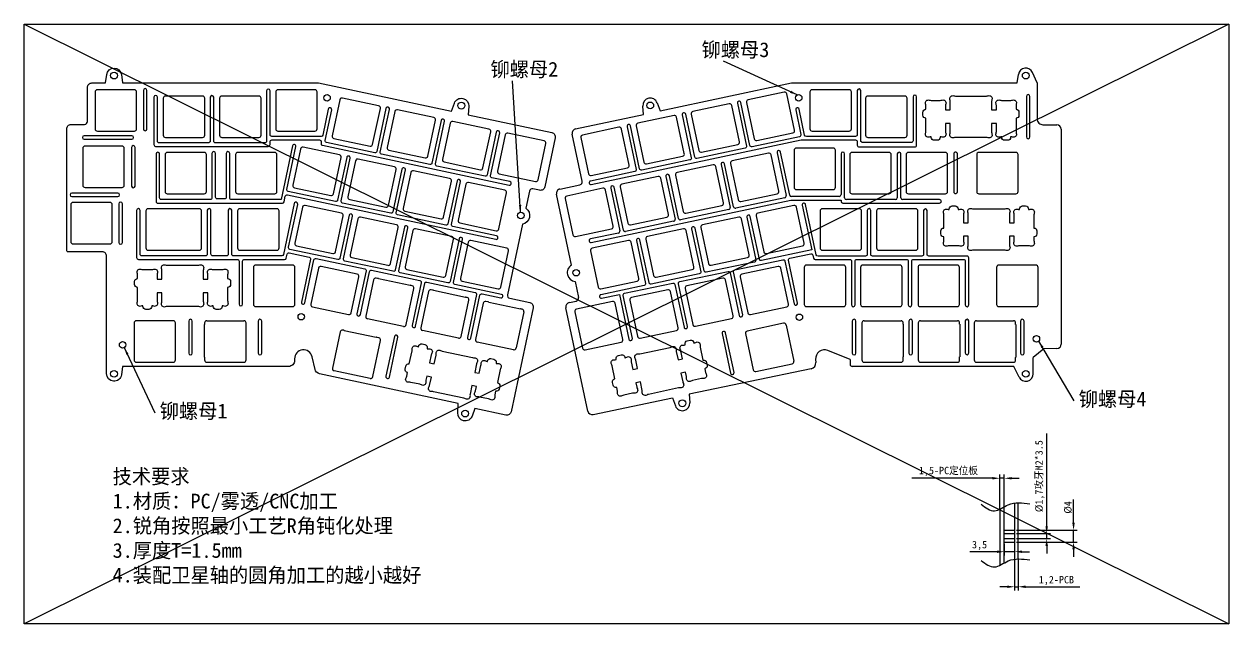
# Model space of a CAD drawing. Header units: inches. Extents: x 35 to 942, y 47 to 250.
# Drawn here: x 535.2 to 942.3, y 46.9 to 249.6 of the extents above; entities that cross this region are included whole.
import ezdxf

# ---------------------------------------------------------------- set-up
doc = ezdxf.new("R2010")
doc.units = ezdxf.units.IN
doc.header["$MEASUREMENT"] = 0
doc.dimstyles.new('ISO-25', dxfattribs={"dimtxt": 2.5, "dimasz": 2.5, "dimexe": 1.25, "dimexo": 0.625, "dimtad": 1, "dimtxsty": 'Standard', "dimcen": 2.5, "dimadec": 0, "dimazin": 0, "dimtfac": 1, "dimtmove": 0, "dimatfit": 3, "dimfxl": 1, "dimarcsym": 0})

# ---------------------------------------------------------------- blocks, each defined once
blk = doc.blocks.new('1')
at = {"color": 1}
blk.add_lwpolyline([(741.64, -74.88), (744.73, -74.88, 0.078597), (745.35, -74.79, -0.612516), (746.61, -76.05, 0.078597), (746.51, -76.66), (746.51, -77.91, -0.414214), (747.51, -78.91), (747.51, -79.91, -0.414214), (746.51, -80.91), (746.51, -85.4, 0.078597), (746.61, -86.02, -0.612516), (745.35, -87.28, 0.078597), (744.73, -87.18), (744.68, -87.18), (744.68, -87.38, -0.414214), (743.68, -88.38), (742.68, -88.38, -0.414214), (741.68, -87.38), (741.68, -87.18), (741.64, -87.18, 0.078597), (741.02, -87.28, -0.612516), (739.76, -86.02, 0.078597), (739.86, -85.4), (739.86, -82.71), (738.28, -82.71), (738.28, -85.63, 0.078597), (738.38, -86.25, -0.612516), (737.12, -87.51, 0.078597), (736.5, -87.41), (726.06, -87.41, 0.078597), (725.45, -87.51, -0.612516), (724.19, -86.25, 0.078597), (724.28, -85.63), (724.28, -82.71), (722.71, -82.71), (722.71, -85.4, 0.078597), (722.81, -86.02, -0.612516), (721.55, -87.28, 0.078597), (720.93, -87.18), (720.88, -87.18), (720.88, -87.38, -0.414214), (719.88, -88.38), (718.88, -88.38, -0.414214), (717.88, -87.38), (717.88, -87.18), (717.84, -87.18, 0.078597), (717.22, -87.28, -0.612516), (715.96, -86.02, 0.078597), (716.06, -85.4), (716.06, -80.91, -0.414214), (715.06, -79.91), (715.06, -78.91, -0.414214), (716.06, -77.91), (716.06, -76.66, 0.078597), (715.96, -76.05, -0.612516), (717.22, -74.79, 0.078597), (717.84, -74.88), (720.93, -74.88, 0.078597), (721.55, -74.79, -0.612516), (722.81, -76.05, 0.078597), (722.71, -76.66), (722.71, -78.11), (724.28, -78.11), (724.28, -75.19, 0.078597), (724.19, -74.58, -0.612516), (725.45, -73.32, 0.078597), (726.06, -73.41), (736.5, -73.41, 0.078597), (737.12, -73.32, -0.612516), (738.38, -74.58, 0.078597), (738.28, -75.19), (738.28, -78.11), (739.86, -78.11), (739.86, -76.66, 0.078597), (739.76, -76.05, -0.612516), (741.02, -74.79, 0.078597)], format="xyb", close=True, dxfattribs=at)
blk = doc.blocks.new('*D320')
at = {"color": 0, "linetype": 'Continuous', "lineweight": -2}
for p, q in [((862.37, 96.11), (835.14, 96.11)), ((864.87, 85.49), (864.87, 97.36)), ((866.37, 96.11), (864.87, 96.11)), ((866.37, 86.56), (866.37, 97.36)), ((868.87, 96.11), (871.37, 96.11))]:
    blk.add_line(p, q, dxfattribs=at)
at = {"color": 0, "linetype": 'Continuous'}
for points in [[(862.37, 96.53), (862.37, 95.7), (864.87, 96.11)], [(868.87, 96.53), (868.87, 95.7), (866.37, 96.11)]]:
    blk.add_solid(points, dxfattribs=at)
at = {"layer": 'Defpoints', "color": 0, "linetype": 'Continuous'}
for p in [(864.87, 96.11), (866.37, 85.93), (864.87, 84.87)]:
    blk.add_point(p, dxfattribs=at)
at = {"color": 0, "linetype": 'Continuous', "insert": (847.5, 98.41), "char_height": 2.5, "attachment_point": 5}
blk.add_mtext('1,5-PC定位板', dxfattribs=at)
blk = doc.blocks.new('*D321')
at = {"color": 0, "linetype": 'Continuous', "lineweight": -2}
for p, q in [((869.87, 68.56), (869.87, 58.2)), ((871.07, 68.76), (871.07, 58.2)), ((867.37, 59.45), (864.87, 59.45)), ((869.87, 59.45), (871.07, 59.45)), ((873.57, 59.45), (891.9, 59.45))]:
    blk.add_line(p, q, dxfattribs=at)
at = {"color": 0, "linetype": 'Continuous'}
for points in [[(867.37, 59.87), (867.37, 59.03), (869.87, 59.45)], [(873.57, 59.87), (873.57, 59.03), (871.07, 59.45)]]:
    blk.add_solid(points, dxfattribs=at)
at = {"layer": 'Defpoints', "color": 0, "linetype": 'Continuous'}
for p in [(871.07, 69.38), (869.87, 69.18), (871.07, 59.45)]:
    blk.add_point(p, dxfattribs=at)
at = {"color": 0, "linetype": 'Continuous', "insert": (883.98, 61.53), "char_height": 2.5, "attachment_point": 5}
blk.add_mtext('1,2-PCB', dxfattribs=at)
blk = doc.blocks.new('*D322')
at = {"color": 0, "linetype": 'Continuous', "lineweight": -2}
for p, q in [((880.7, 79.91), (880.7, 111.23)), ((870.49, 77.41), (881.95, 77.41)), ((880.7, 75.71), (880.7, 77.41)), ((870.49, 75.71), (881.95, 75.71)), ((880.7, 73.21), (880.7, 70.71))]:
    blk.add_line(p, q, dxfattribs=at)
at = {"color": 0, "linetype": 'Continuous'}
for points in [[(880.28, 79.91), (881.12, 79.91), (880.7, 77.41)], [(880.28, 73.21), (881.12, 73.21), (880.7, 75.71)]]:
    blk.add_solid(points, dxfattribs=at)
at = {"layer": 'Defpoints', "color": 0, "linetype": 'Continuous'}
for p in [(869.87, 77.41), (880.7, 77.41), (869.87, 75.71)]:
    blk.add_point(p, dxfattribs=at)
at = {"color": 0, "linetype": 'Continuous', "insert": (878.41, 96.82), "char_height": 2.5, "attachment_point": 5, "rotation": 90}
blk.add_mtext('%%C1,7攻牙M2*3.5', dxfattribs=at)
blk = doc.blocks.new('*D323')
at = {"color": 0, "linetype": 'Continuous', "lineweight": -2}
for p, q in [((889.78, 81.06), (889.78, 88.98)), ((870.49, 78.56), (891.03, 78.56)), ((889.78, 74.56), (889.78, 78.56)), ((870.49, 74.56), (891.03, 74.56)), ((889.78, 72.06), (889.78, 69.56))]:
    blk.add_line(p, q, dxfattribs=at)
at = {"color": 0, "linetype": 'Continuous'}
for points in [[(889.36, 81.06), (890.19, 81.06), (889.78, 78.56)], [(889.36, 72.06), (890.19, 72.06), (889.78, 74.56)]]:
    blk.add_solid(points, dxfattribs=at)
at = {"layer": 'Defpoints', "color": 0, "linetype": 'Continuous'}
for p in [(869.87, 78.56), (889.78, 78.56), (869.87, 74.56)]:
    blk.add_point(p, dxfattribs=at)
at = {"color": 0, "linetype": 'Continuous', "insert": (887.9, 86.27), "char_height": 2.5, "attachment_point": 5, "rotation": 90}
blk.add_mtext('%%C4', dxfattribs=at)
blk = doc.blocks.new('*D324')
at = {"color": 0, "linetype": 'Continuous', "lineweight": -2}
for p, q in [((866.37, 73.93), (866.37, 70.04)), ((869.87, 73.93), (869.87, 70.04)), ((863.87, 71.29), (854.7, 71.29)), ((869.87, 71.29), (866.37, 71.29)), ((872.37, 71.29), (874.87, 71.29))]:
    blk.add_line(p, q, dxfattribs=at)
at = {"color": 0, "linetype": 'Continuous'}
for points in [[(863.87, 71.71), (863.87, 70.87), (866.37, 71.29)], [(872.37, 71.71), (872.37, 70.87), (869.87, 71.29)]]:
    blk.add_solid(points, dxfattribs=at)
at = {"layer": 'Defpoints', "color": 0, "linetype": 'Continuous'}
for p in [(866.37, 74.56), (869.87, 74.56), (866.37, 71.29)]:
    blk.add_point(p, dxfattribs=at)
at = {"color": 0, "linetype": 'Continuous', "insert": (858.03, 73.37), "char_height": 2.5, "attachment_point": 5}
blk.add_mtext('3,5', dxfattribs=at)

msp = doc.modelspace()

# ---------------------------------------------------------------- linework, layer by layer
for p, q in [((942.26, 249.582), (535.239, 46.898)), ((535.239, 249.582), (942.26, 46.898)), ((870.725, 229.726), (871.155, 232.569)), ((877.446, 229.726), (875.915, 233.203)), ((750.126, 220.258), (794.542, 229.699)), ((794.539, 229.726), (870.725, 229.726)), ((877.446, 229.726), (877.446, 217.57)), ((744.442, 219.05), (744.273, 221.9)), ((749.122, 222.931), (750.126, 220.258)), ((721.557, 214.185), (744.442, 219.05)), ((723.789, 196.471), (720.402, 212.406)), ((879.446, 215.57), (884.135, 215.57)), ((885.635, 214.07), (885.635, 141.421)), ((789.611, 206.101), (792.689, 191.625)), ((793.877, 191.825), (790.789, 206.351)), ((811.233, 205.749), (811.233, 191.95)), ((812.421, 190.9), (812.421, 205.749)), ((830.233, 205.7), (830.233, 190.9)), ((831.442, 190.9), (831.442, 205.7)), ((849.282, 205.68), (849.282, 192.973)), ((850.566, 192.973), (850.566, 205.68)), ((770.695, 202.085), (773.773, 187.609)), ((774.953, 187.859), (771.876, 202.336)), ((752.065, 198.106), (755.138, 183.652)), ((756.311, 183.901), (753.238, 198.355)), ((720.178, 168.133), (715.091, 192.066)), ((716.246, 193.845), (723.019, 195.285)), ((733.426, 194.174), (736.504, 179.696)), ((737.68, 179.945), (734.602, 194.424)), ((810.633, 191.35), (794.464, 191.35)), ((726.818, 175.804), (794.27, 190.125)), ((792.227, 190.913), (775.665, 187.397)), ((794.27, 190.125), (811.233, 190.125)), ((811.233, 190.125), (811.233, 189.68)), ((811.833, 189.08), (844.519, 189.08)), ((829.633, 190.3), (813.021, 190.3)), ((844.519, 190.3), (832.042, 190.3)), ((773.31, 186.897), (757.022, 183.439)), ((754.675, 182.94), (738.392, 179.483)), ((736.041, 178.984), (726.569, 176.973)), ((653.235, 163.154), (650.636, 150.927)), ((654.614, 163.628), (654.125, 163.732)), ((654.926, 163.595), (665.686, 161.308)), ((664.33, 148.016), (666.929, 160.243)), ((666.352, 161.133), (665.985, 161.211)), ((671.82, 159.204), (669.221, 146.977)), ((673.248, 159.667), (672.71, 159.781)), ((673.56, 159.634), (684.32, 157.347)), ((721.356, 162.591), (722.504, 157.19)), ((682.915, 144.066), (685.514, 156.293)), ((684.936, 157.182), (684.619, 157.25)), ((690.356, 155.264), (687.757, 143.037)), ((691.881, 155.706), (691.246, 155.841)), ((692.194, 155.673), (702.954, 153.386)), ((719.452, 155.52), (721.733, 156.004)), ((704.05, 152.353), (701.452, 140.131)), ((703.472, 153.243), (703.252, 153.289)), ((725.719, 118.823), (718.297, 153.74)), ((572.382, 148.586), (572.382, 136.086)), ((585.62, 149.336), (573.132, 149.336)), ((586.382, 136.086), (586.382, 148.586)), ((596.208, 137.085), (596.208, 148.085)), ((596.209, 148.586), (596.209, 148.141)), ((596.959, 149.336), (609.459, 149.336)), ((610.208, 136.086), (610.208, 148.586)), ((651.221, 150.07), (663.448, 147.471)), ((791.78, 148.468), (779.553, 145.869)), ((792.672, 147.878), (795.266, 135.676)), ((818.254, 148.586), (818.254, 136.086)), ((819.001, 149.336), (831.501, 149.336)), ((832.251, 148.278), (832.251, 148.586)), ((832.254, 148.181), (832.254, 137.181)), ((837.304, 148.586), (837.304, 136.086)), ((838.051, 149.336), (850.551, 149.336)), ((851.301, 148.278), (851.301, 148.586)), ((851.304, 148.181), (851.304, 137.181)), ((856.223, 148.586), (856.223, 136.086)), ((856.976, 149.336), (869.466, 149.336)), ((870.22, 148.126), (870.22, 148.586)), ((870.223, 148.029), (870.223, 137.029)), ((641.977, 145.588), (639.378, 133.358)), ((643.116, 146.11), (642.866, 146.163)), ((643.422, 146.077), (654.182, 143.79)), ((653.072, 130.447), (655.671, 142.674)), ((655.093, 143.564), (654.476, 143.695)), ((669.806, 146.119), (682.033, 143.521)), ((778.975, 144.979), (781.574, 132.753)), ((688.342, 142.18), (700.568, 139.581)), ((814.262, 136.264), (806.753, 139.305)), ((879.724, 139.86), (876.127, 136.918)), ((884.155, 139.921), (879.724, 139.86)), ((573.132, 135.336), (585.632, 135.336)), ((596.209, 137.03), (596.209, 136.086)), ((596.959, 135.336), (609.459, 135.336)), ((782.464, 132.175), (794.691, 134.774)), ((802.638, 136.264), (802.724, 135.27)), ((814.262, 136.264), (814.262, 134.645)), ((819.001, 135.336), (831.501, 135.336)), ((832.251, 136.086), (832.251, 137.083)), ((838.051, 135.336), (850.551, 135.336)), ((851.301, 136.086), (851.301, 137.083)), ((856.97, 135.336), (869.47, 135.336)), ((870.22, 136.086), (870.22, 136.932)), ((876.127, 131.395), (876.127, 136.918)), ((639.962, 132.5), (652.189, 129.901)), ((801.143, 133.14), (759.949, 124.485)), ((869.643, 133.895), (815.012, 133.895)), ((871.375, 130.308), (869.643, 133.895)), ((727.495, 117.667), (754.262, 123.29)), ((754.262, 123.29), (755.269, 120.611)), ((759.949, 124.485), (760.119, 121.642))]:
    msp.add_line(p, q)
at = {"linetype": 'Continuous'}
for p, q in [((864.866, 85.654), (864.866, 66.681)), ((866.366, 67.507), (866.366, 86.48)), ((869.866, 87.727), (869.866, 68.754)), ((871.066, 68.836), (871.066, 87.809)), ((866.366, 78.559), (869.866, 78.559)), ((866.366, 74.559), (869.866, 74.559))]:
    msp.add_line(p, q, dxfattribs=at)
at = {"color": 156, "linetype": 'Continuous'}
for p, q in [((866.366, 77.409), (869.866, 77.409)), ((866.366, 75.709), (869.866, 75.709))]:
    msp.add_line(p, q, dxfattribs=at)
at = {"linetype": 'Continuous'}
msp.add_lwpolyline([(535.239, 249.582), (942.26, 249.582), (942.26, 46.898), (535.239, 46.898)], close=True, dxfattribs=at)
for points in [[(624.629, 133.895), (568.532, 133.895), (568.106, 131.072, -0.9559347), (563.129, 131.494), (563.129, 171.123, 0.4142136), (561.629, 172.623), (550.126, 172.623, -0.4142136), (549.626, 173.123), (549.626, 214.165, -0.4142136), (551.126, 215.665), (555.66, 215.665, 0.4142136), (556.66, 216.665), (556.66, 228.195, -0.4142136), (558.16, 229.695), (562.721, 229.695), (563.148, 232.518, -0.8780955), (568.106, 232.518), (568.532, 229.695), (634.751, 229.695), (679.595, 220.163), (680.607, 222.856, -0.8780956), (685.457, 221.825), (685.286, 218.954), (713.499, 212.957, -0.4146691), (714.654, 211.175), (711.126, 194.577, -0.4142136), (709.347, 193.422), (707.144, 193.89, 0.4142136), (705.958, 193.12), (704.732, 187.355, -0.6657691), (703.581, 181.94), (698.516, 158.11, 0.4142135), (699.286, 156.924), (706.08, 155.48, -0.4142136), (707.235, 153.701), (699.773, 118.597, -0.4142136), (697.994, 117.441), (687.532, 119.665), (686.584, 117.141, -0.8780951), (681.735, 118.172), (681.928, 121.425), (635.066, 131.386, -0.2921436), (633.532, 132.897), (632.551, 137.192, 0.8975578), (626.627, 136.499), (626.629, 135.904, -0.4154862)], [(559.237, 226.665), (559.237, 214.165, 0.4142136), (559.987, 213.415), (572.487, 213.415, 0.4142136), (573.237, 214.165), (573.237, 226.665, 0.4142136), (572.487, 227.415), (559.987, 227.415, 0.4142136)], [(575.562, 227.187), (575.562, 214.113, 1), (576.757, 214.113), (576.757, 227.187, 1)], [(618.944, 210.422), (635.045, 210.422, -0.4768629), (635.632, 209.697), (635.553, 209.326, 0.4139939), (636.015, 208.615), (699.106, 195.179, 1), (699.355, 196.352), (693.299, 197.642, -0.4139939), (692.837, 198.353), (695.904, 212.806, 1), (694.725, 213.056), (691.659, 198.605, -0.4144333), (690.947, 198.143), (674.663, 201.61, -0.4139939), (674.201, 202.322), (677.267, 216.772, 1), (676.092, 217.021), (673.027, 202.573, -0.4144333), (672.315, 202.11), (656.035, 205.577, -0.4139939), (655.573, 206.289), (658.646, 220.769, 1), (657.466, 221.019), (654.394, 206.541, -0.4144333), (653.682, 206.078), (637.437, 209.538, -0.4139939), (636.975, 210.249), (639.162, 220.558, 1), (637.989, 220.807), (636.14, 212.093, -0.3542218), (635.553, 211.618), (618.944, 211.618, -0.4142136), (618.344, 212.218), (618.344, 227.02, 1), (617.145, 227.02), (617.145, 210.062, -0.4142136), (616.545, 209.462), (599.894, 209.462, -0.4142136), (599.294, 210.062), (599.294, 224.854, 1), (598.095, 224.854), (598.095, 210.062, -0.4142136), (597.495, 209.462), (580.883, 209.462, -0.4142136), (580.283, 210.062), (580.283, 224.864, 1), (579.083, 224.864), (579.083, 208.856, 0.4142136), (579.683, 208.256), (617.744, 208.256, 0.4142136), (618.344, 208.856), (618.344, 209.822, -0.4142136)], [(596.257, 212.025), (596.257, 224.525, 0.4142136), (595.507, 225.275), (583.007, 225.275, 0.4142136), (582.257, 224.525), (582.257, 212.025, 0.4142136), (583.007, 211.275), (595.507, 211.275, 0.4142136)], [(601.307, 224.525), (601.307, 212.025, 0.4142136), (602.057, 211.275), (614.557, 211.275, 0.4142136), (615.307, 212.025), (615.307, 224.525, 0.4142136), (614.557, 225.275), (602.057, 225.275, 0.4142136)], [(620.247, 214.165, 0.4142136), (620.997, 213.415), (633.497, 213.415, 0.4142136), (634.247, 214.165), (634.247, 226.665, 0.4142136), (633.497, 227.415), (620.997, 227.415, 0.4142136), (620.247, 226.665)], [(641.9, 224.024), (639.301, 211.797, 0.4142136), (639.878, 210.908), (652.105, 208.309, 0.4142136), (652.995, 208.886), (655.594, 221.113, 0.4142136), (655.016, 222.003), (642.789, 224.602, 0.4142136)], [(726.62, 196.55, 1), (726.868, 195.381), (797.706, 210.422), (816.112, 210.422, -0.4142136), (816.712, 209.822), (816.712, 208.694, 0.4142136), (817.312, 208.094), (836.16, 208.094, 0.4142136), (836.76, 208.694), (836.76, 224.981, 1), (835.56, 224.981), (835.56, 210.178, -0.4142136), (834.96, 209.578), (818.511, 209.578, -0.4142136), (817.911, 210.178), (817.911, 227.089, 1), (816.712, 227.089), (816.712, 212.218, -0.4142136), (816.112, 211.618), (799.523, 211.618, -0.3541088), (798.936, 212.093), (797.083, 220.811, 1), (795.904, 220.56), (797.671, 212.249, -0.4142895), (797.208, 211.537), (781.172, 208.132, -0.4141376), (780.46, 208.595), (777.382, 223.075, 1), (776.207, 222.825), (779.285, 208.345, -0.4142895), (778.823, 207.634), (762.537, 204.176, -0.4141376), (761.825, 204.638), (758.747, 219.116, 1), (757.572, 218.867), (760.65, 204.389, -0.4142895), (760.188, 203.677), (743.902, 200.219, -0.4141376), (743.19, 200.681), (740.113, 215.158, 1), (738.939, 214.909), (742.016, 200.432, -0.4142895), (741.554, 199.721)], [(795.554, 213.777), (792.955, 226.004, 0.4142136), (792.065, 226.582), (779.838, 223.983, 0.4142136), (779.261, 223.093), (781.86, 210.866, 0.4142136), (782.749, 210.289), (794.976, 212.888, 0.4142136)], [(814.707, 226.665, 0.4144319), (813.957, 227.415), (801.457, 227.415, 0.4142136), (800.707, 226.665), (800.707, 214.165, 0.4142136), (801.457, 213.415), (813.957, 213.415, 0.4144319), (814.707, 214.166)], [(819.537, 224.525), (819.537, 212.025, 0.4142136), (820.287, 211.275), (832.787, 211.275, 0.4142136), (833.537, 212.025), (833.537, 224.525, 0.4142136), (832.787, 225.275), (820.287, 225.275, 0.4142136)], [(873.834, 225.145), (873.834, 211.439, 1), (875.033, 211.439), (875.033, 225.145, 1)], [(671.629, 204.926), (674.227, 217.152, 0.4142136), (673.65, 218.042), (661.423, 220.641, 0.4142135), (660.533, 220.063), (657.934, 207.836, 0.4142135), (658.512, 206.947), (670.739, 204.348, 0.4142136)], [(760.627, 219.132), (763.226, 206.906, 0.4142136), (764.115, 206.328), (776.342, 208.927, 0.4142136), (776.92, 209.816), (774.321, 222.043, 0.4142136), (773.432, 222.621), (761.205, 220.022, 0.4142136)], [(679.167, 216.102), (676.568, 203.876, 0.4142136), (677.146, 202.986), (689.373, 200.387, 0.4142136), (690.262, 200.965), (692.861, 213.192, 0.4142136), (692.283, 214.081), (680.057, 216.68, 0.4142136)], [(741.993, 215.172), (744.592, 202.945, 0.4142136), (745.482, 202.367), (757.709, 204.966, 0.4142136), (758.286, 205.856), (755.687, 218.082, 0.4142136), (754.798, 218.66), (742.571, 216.061, 0.4142136)], [(555.533, 210.677), (571.648, 210.677, 1), (571.648, 211.871), (555.533, 211.871, 1)], [(697.801, 212.142), (695.202, 199.915, 0.4142136), (695.78, 199.025), (708.006, 196.426, 0.4142136), (708.896, 197.004), (711.495, 209.231, 0.4142136), (710.917, 210.121), (698.69, 212.719, 0.4142136)], [(723.36, 211.211), (725.958, 198.984, 0.4142136), (726.848, 198.406), (739.075, 201.005, 0.4142136), (739.653, 201.895), (737.054, 214.122, 0.4142136), (736.164, 214.699), (723.937, 212.101, 0.4142136)], [(569.077, 195.115), (569.077, 207.615, 0.4142136), (568.327, 208.365), (555.827, 208.365, 0.4142136), (555.077, 207.615), (555.077, 195.115, 0.4142136), (555.827, 194.365), (568.327, 194.365, 0.4142136)], [(571.53, 207.909), (571.53, 194.847, 1), (572.726, 194.847), (572.726, 207.909, 1)], [(622.054, 190.3), (605.305, 190.3, -0.4142136), (604.705, 190.9), (604.705, 205.89, 1), (603.528, 205.89), (603.528, 191.121, -0.4142136), (602.928, 190.521), (600.512, 190.521, -0.4142136), (599.912, 191.121), (599.912, 205.902, 1), (598.712, 205.902), (598.712, 190.9, -0.4142136), (598.112, 190.3), (581.594, 190.3, -0.4142136), (580.994, 190.9), (580.994, 205.703, 1), (579.817, 205.703), (579.817, 189.68, 0.4142136), (580.417, 189.08), (622.504, 189.08, 0.3542218), (623.091, 189.556), (623.479, 191.384, -0.4144333), (624.191, 191.846), (694.607, 176.85, 1), (694.859, 178.03), (680.068, 181.18, -0.4139939), (679.606, 181.891), (682.673, 196.343, 1), (681.497, 196.592), (678.431, 182.142, -0.4144333), (677.719, 181.68), (661.433, 185.148, -0.4139939), (660.971, 185.86), (664.037, 200.311, 1), (662.866, 200.56), (659.8, 186.11, -0.4144333), (659.088, 185.648), (642.802, 189.116, -0.4139939), (642.34, 189.827), (645.407, 204.28, 1), (644.231, 204.529), (641.165, 190.078, -0.4144333), (640.453, 189.616), (624.44, 193.026, -0.4139939), (623.978, 193.737), (627.051, 208.217, 1), (625.907, 208.46)], [(639.715, 192.236), (642.314, 204.463, 0.4142136), (641.736, 205.353), (629.509, 207.952, 0.4142136), (628.62, 207.374), (626.021, 195.147, 0.4142136), (626.598, 194.258), (638.825, 191.659, 0.4142136)], [(809.347, 194.435), (809.347, 206.935, 0.4142136), (808.597, 207.685), (796.097, 207.685, 0.4142136), (795.347, 206.935), (795.347, 194.435, 0.4142136), (796.097, 193.685), (808.597, 193.685, 0.4142136)], [(582.857, 205.475), (582.857, 192.975, 0.4142136), (583.607, 192.225), (596.107, 192.225, 0.4142136), (596.857, 192.975), (596.857, 205.475, 0.4142136), (596.107, 206.225), (583.607, 206.225, 0.4142136)], [(606.667, 205.475), (606.667, 192.975, 0.4142136), (607.417, 192.225), (619.917, 192.225, 0.4142136), (620.667, 192.975), (620.667, 205.475, 0.4142136), (619.917, 206.225), (607.417, 206.225, 0.4142136)], [(658.349, 188.276), (660.947, 200.502, 0.4142136), (660.37, 201.392), (648.143, 203.991, 0.4142136), (647.253, 203.413), (644.654, 191.186, 0.4142136), (645.232, 190.297), (657.459, 187.698, 0.4142136)], [(773.901, 202.483), (776.5, 190.256, 0.4142136), (777.389, 189.679), (789.616, 192.278, 0.4142136), (790.194, 193.167), (787.595, 205.394, 0.4142136), (786.705, 205.972), (774.478, 203.373, 0.4142136)], [(828.177, 192.975), (828.177, 205.475, 0.4142136), (827.427, 206.225), (814.927, 206.225, 0.4142136), (814.177, 205.475), (814.177, 192.975, 0.4142136), (814.927, 192.225), (827.427, 192.225, 0.4142136)], [(847.227, 192.975), (847.227, 205.475, 0.4142136), (846.477, 206.225), (833.977, 206.225, 0.4142136), (833.227, 205.475), (833.227, 192.975, 0.4142136), (833.977, 192.225), (846.477, 192.225, 0.4142136)], [(871.047, 192.975), (871.047, 205.475, 0.4142136), (870.297, 206.225), (857.797, 206.225, 0.4142136), (857.047, 205.475), (857.047, 192.975, 0.4142136), (857.797, 192.225), (870.297, 192.225, 0.4142136)], [(676.982, 184.315), (679.581, 196.542, 0.4142136), (679.003, 197.431), (666.777, 200.03, 0.4142136), (665.887, 199.452), (663.288, 187.226, 0.4142136), (663.866, 186.336), (676.093, 183.737, 0.4142136)], [(771.56, 189.206), (768.961, 201.433, 0.4142136), (768.072, 202.011), (755.845, 199.412, 0.4142136), (755.267, 198.522), (757.866, 186.296, 0.4142136), (758.755, 185.718), (770.982, 188.317, 0.4142136)], [(695.616, 180.354), (698.215, 192.581, 0.4142136), (697.637, 193.471), (685.41, 196.069, 0.4142136), (684.521, 195.492), (681.922, 183.265, 0.4142136), (682.5, 182.375), (694.726, 179.776, 0.4142136)], [(752.926, 185.246), (750.327, 197.472, 0.4142136), (749.438, 198.05), (737.211, 195.451, 0.4142136), (736.633, 194.562), (739.232, 182.335, 0.4142136), (740.122, 181.757), (752.349, 184.356, 0.4142136)], [(551.354, 192.48, 1), (551.354, 191.285), (566.884, 191.285, 1), (566.884, 192.48)], [(734.293, 181.285), (731.694, 193.512, 0.4142136), (730.804, 194.089), (718.577, 191.491, 0.4142136), (718, 190.601), (720.598, 178.374, 0.4142136), (721.488, 177.796), (733.715, 180.395, 0.4142136)], [(565.007, 176.065), (565.007, 188.565, 0.4142136), (564.257, 189.315), (551.757, 189.315, 0.4142136), (551.007, 188.565), (551.007, 176.065, 0.4142136), (551.757, 175.315), (564.257, 175.315, 0.4142136)], [(567.237, 188.859), (567.237, 175.773, 1), (568.431, 175.773), (568.431, 188.859, 1)], [(683.371, 176.794, 1), (682.198, 177.043), (679.126, 162.564, -0.4144333), (678.414, 162.101), (662.274, 165.538, -0.4139939), (661.812, 166.25), (664.884, 180.73, 1), (663.716, 180.978), (660.644, 166.499, -0.4144333), (659.932, 166.037), (643.588, 169.518, -0.4139939), (643.127, 170.229), (646.2, 184.713, 1), (645.025, 184.962), (641.952, 170.48, -0.4144333), (641.24, 170.018), (625.054, 173.465, -0.4139939), (624.592, 174.176), (627.664, 188.655, 1), (626.484, 188.905), (622.844, 171.746, -0.3542218), (622.257, 171.27), (605.998, 171.27, -0.4142136), (605.398, 171.87), (605.398, 186.673, 1), (604.199, 186.673), (604.199, 171.87, -0.4142136), (603.599, 171.27), (598.936, 171.27, -0.4142136), (598.336, 171.87), (598.336, 186.673, 1), (597.135, 186.673), (597.135, 171.87, -0.4142136), (596.535, 171.27), (575.041, 171.27, -0.4142136), (574.441, 171.87), (574.441, 186.641, 1), (573.242, 186.641), (573.242, 170.671, 0.4142136), (573.842, 170.071), (607.26, 170.071, -0.4142136), (607.86, 169.471), (607.86, 154.937, 1), (609.052, 154.937), (609.052, 169.467, -0.4142136), (609.652, 170.067), (623.234, 170.067, 0.3542218), (623.821, 170.542), (624.088, 171.801, -0.4144333), (624.8, 172.263), (631.531, 170.83, -0.4139939), (631.993, 170.119), (628.92, 155.634, 1), (630.095, 155.385), (633.176, 169.91, -0.4144333), (633.888, 170.372), (650.303, 166.876, -0.4139939), (650.765, 166.165), (647.684, 151.646, 1), (648.848, 151.399), (651.928, 165.916, -0.4144333), (652.64, 166.379), (668.948, 162.906, -0.4139939), (669.41, 162.194), (666.341, 147.73, 1), (667.512, 147.481), (670.581, 161.944, -0.4144333), (671.292, 162.407), (687.605, 158.933, -0.4139939), (688.067, 158.221), (684.984, 143.689, 1), (686.158, 143.44), (689.241, 157.97, -0.4144333), (689.953, 158.433), (696.292, 157.083, 1), (696.539, 158.241), (680.761, 161.602, -0.4139939), (680.299, 162.313)], [(640.415, 172.606), (643.014, 184.833, 0.4142136), (642.436, 185.723), (630.209, 188.322, 0.4142136), (629.32, 187.744), (626.721, 175.517, 0.4142136), (627.298, 174.628), (639.525, 172.029, 0.4142136)], [(799.273, 188.616, 1), (798.11, 188.369), (801.32, 173.266), (784.344, 169.662, -0.4141376), (783.632, 170.124), (780.557, 184.591, 1), (779.387, 184.342), (782.462, 169.876, -0.4142895), (782, 169.164), (765.705, 165.704, -0.4141376), (764.994, 166.167), (761.918, 180.634, 1), (760.739, 180.383), (763.815, 165.917, -0.4142895), (763.352, 165.205), (747.072, 161.748, -0.4141376), (746.36, 162.21), (743.282, 176.689, 1), (742.113, 176.44), (745.191, 161.962, -0.4142895), (744.729, 161.251), (730.107, 158.146, 1), (730.358, 156.967), (736.344, 158.238), (739.554, 143.138, 1), (740.721, 143.386), (737.636, 157.899, -0.4142895), (738.098, 158.61), (754.403, 162.072, -0.4141376), (755.114, 161.61), (758.191, 147.136, 1), (759.363, 147.385), (756.286, 161.859, -0.4142895), (756.749, 162.57), (773.041, 166.03, -0.4141376), (773.752, 165.567), (776.824, 151.118, 1), (778.004, 151.369), (774.932, 165.818, -0.4142895), (775.394, 166.529), (791.581, 169.966, -0.4141376), (792.293, 169.504), (795.363, 155.062, 1), (796.528, 155.31), (793.452, 169.778, -0.4142895), (793.915, 170.49), (800.978, 171.99, -0.4141376), (801.69, 171.527), (801.899, 170.542, 0.3541088), (802.486, 170.067), (814.163, 170.067, -0.4142136), (814.763, 169.467), (814.763, 154.696, 1), (815.965, 154.696), (815.965, 169.467, -0.4142136), (816.565, 170.067), (833.338, 170.067, -0.4142136), (833.938, 169.467), (833.938, 154.695, 1), (835.137, 154.695), (835.137, 169.467, -0.4142136), (835.737, 170.067), (852.588, 170.067, -0.4142136), (853.188, 169.467), (853.188, 154.665, 1), (854.377, 154.665), (854.377, 170.579, 0.4142136), (853.777, 171.179), (840.924, 171.179, -0.4142136), (840.324, 171.779), (840.324, 186.543, 1), (839.127, 186.543), (839.127, 171.779, -0.4142136), (838.527, 171.179), (821.877, 171.179, -0.4142136), (821.277, 171.779), (821.277, 186.641, 1), (820.076, 186.641), (820.076, 171.779, -0.4142136), (819.476, 171.179), (803.466, 171.179, -0.3541088), (802.88, 171.654)], [(782.521, 184.833), (785.12, 172.606, 0.4142136), (786.009, 172.029), (798.236, 174.628, 0.4142136), (798.814, 175.517), (796.215, 187.744, 0.4142136), (795.325, 188.322), (783.098, 185.723, 0.4142136)], [(576.407, 186.425), (576.407, 173.925, 0.4142136), (577.157, 173.175), (594.457, 173.175, 0.4142136), (595.207, 173.925), (595.207, 186.425, 0.4142136), (594.457, 187.175), (577.157, 187.175, 0.4142136)], [(621.367, 173.925), (621.367, 186.425, 0.4142136), (620.617, 187.175), (608.117, 187.175, 0.4142136), (607.367, 186.425), (607.367, 173.925, 0.4142136), (608.117, 173.175), (620.617, 173.175, 0.4142136)], [(647.953, 183.783), (645.354, 171.556, 0.4142136), (645.932, 170.667), (658.159, 168.068, 0.4142136), (659.049, 168.646), (661.647, 180.872, 0.4142136), (661.07, 181.762), (648.843, 184.361, 0.4142136)], [(763.887, 180.872), (766.486, 168.646, 0.4142136), (767.375, 168.068), (779.602, 170.667, 0.4142136), (780.18, 171.556), (777.581, 183.783, 0.4142136), (776.692, 184.361), (764.465, 181.762, 0.4142136)], [(804.167, 186.425), (804.167, 173.925, 0.4142136), (804.917, 173.175), (817.417, 173.175, 0.4142136), (818.167, 173.925), (818.167, 186.425, 0.4142136), (817.417, 187.175), (804.917, 187.175, 0.4142136)], [(823.217, 186.425), (823.217, 173.925, 0.4142136), (823.967, 173.175), (836.467, 173.175, 0.4142136), (837.217, 173.925), (837.217, 186.425, 0.4142136), (836.467, 187.175), (823.967, 187.175, 0.4142136)], [(666.587, 179.822), (663.988, 167.596, 0.4142136), (664.566, 166.706), (676.793, 164.107, 0.4142136), (677.682, 164.685), (680.281, 176.912, 0.4142136), (679.703, 177.801), (667.477, 180.4, 0.4142136)], [(745.253, 176.912), (747.852, 164.685, 0.4142136), (748.742, 164.107), (760.969, 166.706, 0.4142136), (761.546, 167.596), (758.947, 179.822, 0.4142136), (758.058, 180.4), (745.831, 177.801, 0.4142136)], [(685.221, 175.862), (682.622, 163.635, 0.4142136), (683.2, 162.745), (695.426, 160.146, 0.4142136), (696.316, 160.724), (698.915, 172.951, 0.4142136), (698.337, 173.841), (686.11, 176.439, 0.4142136)], [(726.62, 172.951), (729.218, 160.724, 0.4142136), (730.108, 160.146), (742.335, 162.745, 0.4142136), (742.913, 163.635), (740.314, 175.862, 0.4142136), (739.424, 176.439), (727.197, 173.841, 0.4142136)], [(613.467, 168.125, 0.4142136), (612.717, 167.375), (612.717, 154.875, 0.4142136), (613.467, 154.125), (625.967, 154.125, 0.4142136), (626.717, 154.875), (626.717, 167.375, 0.4142136), (625.967, 168.125)], [(634.67, 167.134), (632.071, 154.907, 0.4142136), (632.648, 154.018), (644.875, 151.419, 0.4142136), (645.765, 151.996), (648.364, 164.223, 0.4142136), (647.786, 165.113), (635.559, 167.712, 0.4142136)], [(793.454, 154.907), (790.855, 167.134, 0.4142136), (789.965, 167.712), (777.738, 165.113, 0.4142136), (777.161, 164.223), (779.76, 151.996, 0.4142136), (780.649, 151.419), (792.876, 154.018, 0.4142136)], [(798.807, 167.375), (798.807, 154.875, 0.4142136), (799.557, 154.125), (812.057, 154.125, 0.4142136), (812.807, 154.875), (812.807, 167.375, 0.4142136), (812.057, 168.125), (799.557, 168.125, 0.4142136)], [(831.857, 154.875), (831.857, 167.375, 0.4142136), (831.107, 168.125), (818.607, 168.125, 0.4142136), (817.857, 167.375), (817.857, 154.875, 0.4142136), (818.607, 154.125), (831.107, 154.125, 0.4142136)], [(837.23, 167.375), (837.23, 154.875, 0.4142136), (837.98, 154.125), (850.48, 154.125, 0.4142136), (851.23, 154.875), (851.23, 167.375, 0.4142136), (850.48, 168.125), (837.98, 168.125, 0.4142136)], [(877.019, 168.125), (864.519, 168.125, 0.4142136), (863.769, 167.375), (863.769, 154.875, 0.4142136), (864.519, 154.125), (877.019, 154.125, 0.4142136), (877.769, 154.875), (877.769, 167.375, 0.4142136)], [(774.82, 150.946), (772.221, 163.173, 0.4142136), (771.332, 163.751), (759.105, 161.152, 0.4142136), (758.527, 160.262), (761.126, 148.036, 0.4142136), (762.015, 147.458), (774.242, 150.057, 0.4142136)], [(756.186, 146.986), (753.587, 159.212, 0.4142136), (752.698, 159.79), (740.471, 157.191, 0.4142136), (739.893, 156.302), (742.492, 144.075, 0.4142136), (743.382, 143.497), (755.609, 146.096, 0.4142136)], [(737.553, 143.025), (734.954, 155.252, 0.4142136), (734.064, 155.829), (721.837, 153.231, 0.4142136), (721.26, 152.341), (723.858, 140.114, 0.4142136), (724.748, 139.536), (736.975, 142.135, 0.4142136)], [(592.031, 149.245, 1), (590.841, 149.245), (590.841, 138.397, 1), (592.031, 138.397)], [(615.52, 149.245, 1), (614.329, 149.245), (614.329, 138.397, 1), (615.52, 138.397)], [(816.231, 149.245, 1), (815.04, 149.245), (815.04, 138.397, 1), (816.231, 138.397)], [(835.37, 149.245, 1), (834.18, 149.245), (834.18, 138.374, 1), (835.37, 138.374)], [(854.377, 149.257, 1), (853.188, 149.257), (853.188, 138.472, 1), (854.377, 138.472)], [(873.068, 138.397), (873.068, 149.245, 1), (871.878, 149.245), (871.878, 138.397, 1)], [(661.513, 143.75, 1), (660.345, 143.998), (657.493, 130.559, 1), (658.662, 130.311)], [(775.067, 131.892), (772.217, 145.299, 1), (771.043, 145.05), (773.894, 131.642, 1)]]:
    msp.add_lwpolyline(points, format="xyb", close=True)
at = {"color": 1}
for points in [[(850.813, 174.645), (847.722, 174.645, 0.0785975), (847.104, 174.547, -0.6125159), (845.845, 175.807, 0.0785975), (845.942, 176.425), (845.942, 177.675, -0.4142136), (844.942, 178.675), (844.942, 179.675, -0.4142136), (845.942, 180.675), (845.942, 185.166, 0.0785975), (845.845, 185.783, -0.6125159), (847.104, 187.043, 0.0785975), (847.722, 186.945), (847.767, 186.945), (847.767, 187.145, -0.4142136), (848.767, 188.145), (849.767, 188.145, -0.4142136), (850.767, 187.145), (850.767, 186.945), (850.813, 186.945, 0.0785975), (851.43, 187.043, -0.6125159), (852.69, 185.783, 0.0785975), (852.592, 185.166), (852.592, 182.475), (854.167, 182.475), (854.167, 185.396, 0.0785975), (854.07, 186.013, -0.6125159), (855.329, 187.273, 0.0785975), (855.947, 187.175), (866.388, 187.175, 0.0785975), (867.005, 187.273, -0.6125159), (868.265, 186.013, 0.0785975), (868.167, 185.396), (868.167, 182.475), (869.742, 182.475), (869.742, 185.166, 0.0785975), (869.645, 185.783, -0.6125159), (870.904, 187.043, 0.0785975), (871.522, 186.945), (871.567, 186.945), (871.567, 187.145, -0.4142136), (872.567, 188.145), (873.567, 188.145, -0.4142136), (874.567, 187.145), (874.567, 186.945), (874.613, 186.945, 0.0785975), (875.23, 187.043, -0.6125159), (876.49, 185.783, 0.0785975), (876.392, 185.166), (876.392, 180.675, -0.4142136), (877.392, 179.675), (877.392, 178.675, -0.4142136), (876.392, 177.675), (876.392, 176.425, 0.0785975), (876.49, 175.807, -0.6125159), (875.23, 174.547, 0.0785975), (874.613, 174.645), (871.522, 174.645, 0.0785975), (870.904, 174.547, -0.6125159), (869.645, 175.807, 0.0785975), (869.742, 176.425), (869.742, 177.875), (868.167, 177.875), (868.167, 174.955, 0.0785975), (868.265, 174.337, -0.6125159), (867.005, 173.077, 0.0785975), (866.388, 173.175), (855.947, 173.175, 0.0785975), (855.329, 173.077, -0.6125159), (854.07, 174.337, 0.0785975), (854.167, 174.955), (854.167, 177.875), (852.592, 177.875), (852.592, 176.425, 0.0785975), (852.69, 175.807, -0.6125159), (851.43, 174.547, 0.0785975)], [(599.122, 166.655), (602.213, 166.655, 0.0785975), (602.83, 166.753, -0.6125159), (604.09, 165.493, 0.0785975), (603.992, 164.876), (603.992, 163.625, -0.4142136), (604.992, 162.625), (604.992, 161.625, -0.4142136), (603.992, 160.625), (603.992, 156.135, 0.0785975), (604.09, 155.517, -0.6125159), (602.83, 154.257, 0.0785975), (602.213, 154.355), (602.167, 154.355), (602.167, 154.155, -0.4142136), (601.167, 153.155), (600.167, 153.155, -0.4142136), (599.167, 154.155), (599.167, 154.355), (599.122, 154.355, 0.0785975), (598.504, 154.257, -0.6125159), (597.245, 155.517, 0.0785975), (597.342, 156.135), (597.342, 158.825), (595.767, 158.825), (595.767, 155.905, 0.0785975), (595.865, 155.287, -0.6125159), (594.605, 154.027, 0.0785975), (593.988, 154.125), (583.547, 154.125, 0.0785975), (582.929, 154.027, -0.6125159), (581.67, 155.287, 0.0785975), (581.767, 155.905), (581.767, 158.825), (580.192, 158.825), (580.192, 156.135, 0.0785975), (580.29, 155.517, -0.6125159), (579.03, 154.257, 0.0785975), (578.413, 154.355), (578.367, 154.355), (578.367, 154.155, -0.4142136), (577.367, 153.155), (576.367, 153.155, -0.4142136), (575.367, 154.155), (575.367, 154.355), (575.322, 154.355, 0.0785975), (574.704, 154.257, -0.6125159), (573.445, 155.517, 0.0785975), (573.542, 156.135), (573.542, 160.625, -0.4142136), (572.542, 161.625), (572.542, 162.625, -0.4142136), (573.542, 163.625), (573.542, 164.876, 0.0785975), (573.445, 165.493, -0.6125159), (574.704, 166.753, 0.0785975), (575.322, 166.655), (578.413, 166.655, 0.0785975), (579.03, 166.753, -0.6125159), (580.29, 165.493, 0.0785975), (580.192, 164.876), (580.192, 163.425), (581.767, 163.425), (581.767, 166.346, 0.0785975), (581.67, 166.963, -0.6125159), (582.929, 168.223, 0.0785975), (583.547, 168.125), (593.988, 168.125, 0.0785975), (594.605, 168.223, -0.6125159), (595.865, 166.963, 0.0785975), (595.767, 166.346), (595.767, 163.425), (597.342, 163.425), (597.342, 164.876, 0.0785975), (597.245, 165.493, -0.6125159), (598.504, 166.753, 0.0785975)], [(740.823, 124.825), (737.8, 124.183, 0.0785975), (737.216, 123.959, -0.6125159), (735.722, 124.929, 0.0785975), (735.689, 125.553), (735.429, 126.776, -0.4142136), (734.243, 127.547), (734.035, 128.525, -0.4142136), (734.805, 129.711), (733.872, 134.103, 0.0785975), (733.648, 134.687, -0.6125159), (734.618, 136.181, 0.0785975), (735.242, 136.214), (735.287, 136.223), (735.245, 136.419, -0.4142136), (736.016, 137.605), (736.994, 137.813, -0.4142136), (738.18, 137.043), (738.221, 136.847), (738.266, 136.857, 0.0785975), (738.849, 137.08, -0.6125159), (740.344, 136.11, 0.0785975), (740.376, 135.486), (740.936, 132.854), (742.476, 133.182), (741.869, 136.038, 0.0785975), (741.645, 136.622, -0.6125159), (742.616, 138.116, 0.0785975), (743.24, 138.149), (753.453, 140.32, 0.0785975), (754.036, 140.544, -0.6125159), (755.53, 139.573, 0.0785975), (755.563, 138.949), (756.171, 136.092), (757.711, 136.42), (757.152, 139.052, 0.0785975), (756.928, 139.635, -0.6125159), (757.898, 141.129, 0.0785975), (758.522, 141.162), (758.567, 141.172), (758.525, 141.367, -0.4142136), (759.296, 142.553), (760.274, 142.761, -0.4142136), (761.46, 141.991), (761.501, 141.795), (761.546, 141.805, 0.0785975), (762.129, 142.029, -0.6125159), (763.624, 141.058, 0.0785975), (763.656, 140.434), (764.59, 136.042, -0.4142136), (765.776, 135.272), (765.984, 134.293, -0.4142136), (765.214, 133.107), (765.474, 131.884, 0.0785975), (765.698, 131.301, -0.6125159), (764.727, 129.806, 0.0785975), (764.103, 129.774), (761.08, 129.131, 0.0785975), (760.496, 128.907, -0.6125159), (759.002, 129.877, 0.0785975), (758.969, 130.501), (758.668, 131.92), (757.127, 131.593), (757.734, 128.736, 0.0785975), (757.958, 128.153, -0.6125159), (756.988, 126.658, 0.0785975), (756.364, 126.626), (746.151, 124.455, 0.0785975), (745.567, 124.231, -0.6125159), (744.073, 125.201, 0.0785975), (744.04, 125.825), (743.433, 128.682), (741.892, 128.355), (742.194, 126.936, 0.0785975), (742.418, 126.352, -0.6125159), (741.447, 124.858, 0.0785975)], [(668.88, 127.856), (665.856, 128.498, 0.0785975), (665.232, 128.531, -0.6125159), (664.262, 130.026, 0.0785975), (664.486, 130.609), (664.746, 131.832, -0.4142136), (663.976, 133.018), (664.183, 133.996, -0.4142136), (665.37, 134.767), (666.303, 139.159, 0.0785975), (666.336, 139.783, -0.6125159), (667.83, 140.754, 0.0785975), (668.414, 140.53), (668.458, 140.52), (668.5, 140.716, -0.4142136), (669.686, 141.486), (670.664, 141.278, -0.4142136), (671.434, 140.092), (671.393, 139.896), (671.437, 139.887, 0.0785975), (672.061, 139.854, -0.6125159), (673.032, 138.36, 0.0785975), (672.808, 137.776), (672.248, 135.145), (673.789, 134.817), (674.396, 137.674, 0.0785975), (674.429, 138.298, -0.6125159), (675.923, 139.268, 0.0785975), (676.507, 139.045), (686.72, 136.874, 0.0785975), (687.344, 136.841, -0.6125159), (688.314, 135.347, 0.0785975), (688.09, 134.763), (687.483, 131.906), (689.024, 131.579), (689.583, 134.211, 0.0785975), (689.616, 134.835, -0.6125159), (691.11, 135.805, 0.0785975), (691.694, 135.581), (691.738, 135.572), (691.78, 135.768, -0.4142136), (692.966, 136.538), (693.944, 136.33, -0.4142136), (694.714, 135.144), (694.673, 134.948), (694.717, 134.939, 0.0785975), (695.341, 134.906, -0.6125159), (696.312, 133.412, 0.0785975), (696.088, 132.828), (695.154, 128.436, -0.4142136), (695.924, 127.25), (695.716, 126.272, -0.4142136), (694.53, 125.501), (694.27, 124.278, 0.0785975), (694.238, 123.654, -0.6125159), (692.743, 122.684, 0.0785975), (692.16, 122.907), (689.136, 123.55, 0.0785975), (688.512, 123.583, -0.6125159), (687.542, 125.077, 0.0785975), (687.766, 125.661), (688.067, 127.08), (686.527, 127.407), (685.919, 124.55, 0.0785975), (685.887, 123.926, -0.6125159), (684.392, 122.956, 0.0785975), (683.809, 123.18), (673.596, 125.351, 0.0785975), (672.972, 125.383, -0.6125159), (672.002, 126.878, 0.0785975), (672.225, 127.461), (672.833, 130.318), (671.292, 130.645), (670.99, 129.226, 0.0785975), (670.958, 128.602, -0.6125159), (669.463, 127.632, 0.0785975)]]:
    msp.add_lwpolyline(points, format="xyb", close=True, dxfattribs=at)
for centre, radius in [((565.627, 232.195), 1.15), ((873.627, 232.195), 1.15), ((637.579, 224.677), 1.1), ((796.921, 224.677), 1.1), ((682.965, 222.024), 1.15), ((746.765, 222.099), 1.15), ((703.025, 184.888), 1.1), ((721.733, 165.567), 1.1), ((628.873, 150.712), 1.1), ((797.147, 150.516), 1.1), ((877.223, 143.256), 1.1), ((568.536, 141.212), 1.1), ((565.627, 131.395), 1.15), ((873.627, 131.395), 1.15), ((757.627, 121.443), 1.15), ((684.227, 117.973), 1.15)]:
    msp.add_circle(centre, radius)
for centre, radius, start, end in [((873.627, 232.195), 2.5, 23.77039, 171.40815), ((746.765, 222.099), 2.5, 19.42755, 184.57247), ((879.446, 217.57), 2, 179.99711, 270.00289), ((721.869, 212.718), 1.5, 102, 192), ((884.135, 214.07), 1.5, 0, 90), ((790.2, 206.226), 0.602, 12.00199, 192.00199), ((811.827, 205.749), 0.594, 0, 180), ((830.838, 205.7), 0.605, 0, 180), ((849.924, 205.68), 0.642, 0, 180), ((771.285, 202.21), 0.603, 12.00199, 192.00199), ((722.811, 196.263), 1, 282, 12), ((752.651, 198.231), 0.6, 12.00199, 192.00199), ((716.558, 192.378), 1.5, 102, 192), ((734.014, 194.299), 0.601, 12.00199, 192.00199), ((792.102, 191.5), 0.6, 281.98713, 12.00199), ((794.464, 191.95), 0.6, 192.00199, 270), ((810.633, 191.95), 0.6, 270, 0), ((773.186, 187.484), 0.6, 281.98713, 12.00199), ((775.54, 187.984), 0.6, 192.00199, 281.98713), ((811.833, 189.68), 0.6, 180, 270), ((813.021, 190.9), 0.6, 180, 270), ((829.633, 190.9), 0.6, 270, 360), ((832.042, 190.9), 0.6, 180, 270), ((754.551, 183.527), 0.6, 281.98713, 12.00199), ((756.898, 184.026), 0.6, 192.00199, 281.98713), ((735.917, 179.571), 0.6, 281.98713, 12.00199), ((738.267, 180.07), 0.6, 192.00199, 281.98713), ((726.693, 176.388), 0.598, 101.98713, 281.98713), ((721.733, 165.567), 3, 121.234, 262.766), ((653.969, 162.998), 0.75, 78, 168), ((654.615, 162.128), 1.5, 78, 90.02581), ((665.374, 159.841), 1.5, 65.97419, 78), ((666.196, 160.399), 0.75, 348, 78), ((672.554, 159.048), 0.75, 78, 168), ((673.248, 158.167), 1.5, 78, 90.02581), ((684.008, 155.88), 1.5, 65.97419, 78), ((684.781, 156.449), 0.75, 348, 78), ((691.09, 155.108), 0.75, 78, 168), ((691.882, 154.206), 1.5, 78, 90.02581), ((719.764, 154.052), 1.5, 102, 192), ((721.525, 156.983), 1, 282, 12), ((651.37, 150.771), 0.75, 168, 258), ((702.642, 151.919), 1.5, 65.97419, 78), ((703.316, 152.509), 0.75, 348, 78), ((573.132, 148.586), 0.75, 90, 180), ((585.632, 148.586), 0.75, 0, 90.88305), ((597.708, 148.085), 1.5, 177.87591, 180), ((596.959, 148.586), 0.75, 90, 180), ((609.459, 148.586), 0.75, 0, 90), ((663.597, 148.172), 0.75, 258, 348), ((669.955, 146.821), 0.75, 168, 258), ((791.936, 147.734), 0.75, 11.0662, 102), ((819.001, 148.586), 0.75, 90, 180), ((831.501, 148.586), 0.75, 0, 90), ((830.754, 148.181), 1.5, 0, 3.71519), ((838.051, 148.586), 0.75, 90, 180), ((850.551, 148.586), 0.75, 0, 90), ((849.804, 148.181), 1.5, 0, 3.71519), ((856.97, 148.586), 0.75, 89.51064, 180), ((869.47, 148.586), 0.75, 0, 90.31513), ((868.723, 148.029), 1.5, 0, 3.71519), ((642.71, 145.429), 0.75, 78, 167.78622), ((643.111, 144.61), 1.5, 78, 89.80749), ((653.87, 142.323), 1.5, 66.19251, 78), ((654.937, 142.83), 0.75, 348, 78), ((682.182, 144.222), 0.75, 258, 348), ((688.491, 142.881), 0.75, 168, 258), ((779.709, 145.135), 0.75, 102, 192), ((700.718, 140.282), 0.75, 258, 348.35179), ((805.627, 136.525), 3, 67.95536, 184.97698), ((884.135, 141.421), 1.5, 270.78659, 0), ((573.132, 136.086), 0.75, 180, 270), ((585.632, 136.086), 0.75, 270, 0), ((597.708, 137.085), 1.5, 180, 182.12409), ((596.959, 136.086), 0.75, 180, 270), ((609.459, 136.086), 0.75, 270, 0), ((794.535, 135.507), 0.75, 282, 12.95445), ((800.732, 135.097), 2, 281.86467, 4.97598), ((815.012, 134.645), 0.75, 180, 270), ((819.001, 136.086), 0.75, 180, 270), ((831.501, 136.086), 0.75, 270, 0), ((830.754, 137.181), 1.5, 356.28481, 360), ((838.051, 136.086), 0.75, 180, 270), ((850.551, 136.086), 0.75, 270, 0), ((849.804, 137.181), 1.5, 356.28481, 360), ((856.97, 136.086), 0.75, 180, 270), ((869.47, 136.086), 0.75, 270, 0), ((868.723, 137.029), 1.5, 356.28481, 360), ((640.111, 133.202), 0.75, 168, 258), ((652.338, 130.603), 0.75, 258, 348), ((782.308, 132.908), 0.75, 192, 282), ((873.627, 131.395), 2.5, 205.77203, 0), ((727.186, 119.135), 1.5, 192, 281.86467), ((757.627, 121.443), 2.5, 199.42754, 4.57245)]:
    msp.add_arc(centre, radius, start, end)
at = {"linetype": 'Continuous'}
for centre, radius, start, end in [((849.924, 192.973), 0.642, 180, 0), ((844.519, 189.69), 0.61, 270, 90)]:
    msp.add_arc(centre, radius, start, end, dxfattribs=at)
at = {"color": 1, "linetype": 'Continuous'}
for points in [[(858.609, 87.32), (863.074, 85.116), (867.699, 87.158), (875.014, 87.481)], [(858.609, 68.347), (863.074, 66.143), (867.699, 68.185), (875.014, 68.508)]]:
    msp.add_spline(points, degree=3, dxfattribs=at)

# ---------------------------------------------------------------- block references
at = {"linetype": 'Continuous'}
msp.add_blockref('1', (123.834, 298.689), dxfattribs=at)

# ---------------------------------------------------------------- texts
at = {"color": 1, "char_height": 5, "width": 301.98278, "attachment_point": 1}
for s, insert in [('铆螺母3', (764.1, 243.422)), ('铆螺母2', (692.787, 236.812)), ('铆螺母4', (891.51, 125.377)), ('铆螺母1', (581.044, 121.331))]:
    msp.add_mtext(s, dxfattribs=dict(at, insert=insert))
at = {"insert": (565.146, 99.235), "char_height": 5, "width": 301.98278, "attachment_point": 1}
msp.add_mtext('技术要求\\P1.材质：PC/雾透/CNC加工\\P2.锐角按照最小工艺R角钝化处理\\P3.厚度T=1.5mm\\P4.装配卫星轴的圆角加工的越小越好', dxfattribs=at)

# ---------------------------------------------------------------- dimensions: what is measured, and where the dimension line sits
at = {"linetype": 'Continuous'}
for base, p1, p2, text, picture, middle in [((880.699, 77.409), (869.866, 75.709), (869.866, 77.409), '%%C<>攻牙M2*3.5', '*D322', (878.406, 96.818)), ((889.776, 78.559), (869.866, 74.559), (869.866, 78.559), '%%C<>', '*D323', (887.901, 86.268))]:
    dim = msp.add_linear_dim(base=base, p1=p1, p2=p2, angle=90, text=text, dimstyle='ISO-25', dxfattribs=at)
    dim.commit()
    dim.dimension.update_dxf_attribs({"geometry": picture, "text_midpoint": middle})
dim = msp.add_linear_dim(base=(864.866, 96.113), p1=(866.366, 85.931), p2=(864.866, 84.866), text='<>-PC定位板', dimstyle='ISO-25', dxfattribs=at)
dim.commit()
dim.dimension.update_dxf_attribs({"geometry": '*D320', "text_midpoint": (847.503, 98.406)})
dim = msp.add_linear_dim(base=(866.366, 71.291), p1=(869.866, 74.559), p2=(866.366, 74.559), dimstyle='ISO-25', dxfattribs=at)
dim.commit()
dim.dimension.update_dxf_attribs({"geometry": '*D324', "text_midpoint": (858.033, 73.375)})
dim = msp.add_linear_dim(base=(871.066, 59.452), p1=(869.866, 69.181), p2=(871.066, 69.385), text='<>-PCB', dimstyle='ISO-25', dxfattribs=at)
dim.commit()
dim.dimension.update_dxf_attribs({"geometry": '*D321', "text_midpoint": (883.983, 59.452), "dimtype": 160})

# ---------------------------------------------------------------- leaders
at = {"color": 1, "linetype": 'Continuous'}
for points in [[(796.45, 225.671), (771.518, 237.01)], [(702.952, 185.986), (700.205, 230.4)], [(877.992, 142.469), (889.839, 122.302)], [(569.084, 140.258), (579.373, 118.256)]]:
    msp.add_leader(points, dimstyle='ISO-25', override={"dimgap": 0.625, "dimtad": 0}, dxfattribs=at)

doc.saveas('drawing.dxf')
